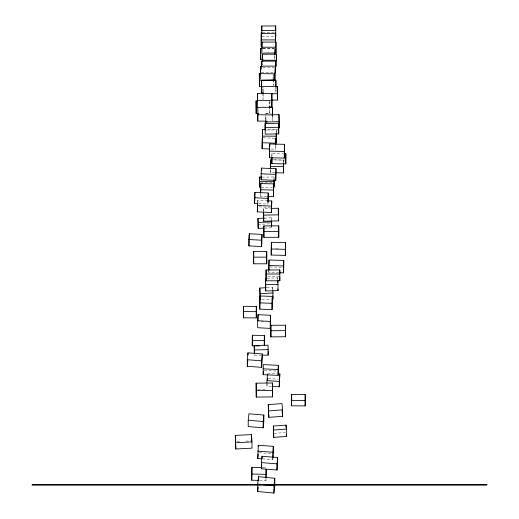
<?xml version="1.0" encoding="UTF-8"?>
<svg xmlns="http://www.w3.org/2000/svg" width="519" height="519" viewBox="0 0 519 519"><rect width="100%" height="100%" fill="white"/><g stroke="black" fill="none" stroke-linecap="round" stroke-linejoin="round"><path stroke-width="0.39" stroke-dasharray="2.6 1.95" d="M276.257 133.305L276.283 129.698L266.636 129.64M272.501 118.287L272.462 120.525L272.449 118.092M260.486 79.251L260.525 77.059M275.012 172.775L270.393 172.691L270.457 169.778M271.852 157.251L271.943 153.462L283.53 153.676M283.562 163.011L283.627 160.105L272.845 159.91M267.058 196.558L260.603 196.403L260.7 193.308M259.636 480.399L265.955 480.555L266 479.082M278.93 272.728L268.829 272.443L268.887 270.866M270.892 149.037L275.686 149.219L275.92 144.288M257.508 201.82L257.586 200.366L267.026 200.782M271.534 386.298L266.935 385.993L267.123 383.749M262.504 458.854L272.786 459.626L272.929 458.154M274.162 433.378L285.255 432.561M266.98 287.643L272.566 287.312L272.741 289.738M261.816 299.71L271.385 299.145M236.956 441.591L240.998 441.384M245.85 441.137L250.703 440.891M264.301 218.162L271.437 217.857L271.651 221.898M257.956 224.338L270.639 223.799M264.515 228.107L271.651 227.802M266.422 121.212L267.986 121.167M267.006 278.197L277.756 277.879L277.814 279.494M254.362 355.444L261.271 355.281M263.542 211.59L263.542 208.547L270.535 208.411M266.721 130.048L277.834 129.86M265.754 113.531L269.744 113.486L269.744 107.264M261.998 177.115L274.038 176.966L274.084 179.859M260.389 182.948L273.234 182.785M261.258 187.288L272.501 187.145M257.781 389.6L265.06 389.516M263.023 48.63L274.733 48.533M262.549 32.243L274.142 32.204M261.797 36.778L274.162 36.739M267.674 276.763L278.988 276.737M262.718 48.299L275.18 48.299M262.919 67.34L274.616 67.334M261.368 72.303L273.844 72.29M265.611 113.719L271.028 113.791M266.266 121.193L267.81 121.212M273.487 159.865L285.074 160.073M276.14 248.426L277.71 248.465M263.003 467.658L266.163 467.742M269.802 266.954L283.004 267.33M263.12 137.801L275.115 138.249M258.527 203.669L267.94 204.09M259.163 206.854L270.172 207.347M264.203 370.482L276.796 371.072M261.206 321.767L264.359 321.936M267.557 373.129L276.763 373.745M268.323 378.559L278.294 379.227M259.098 452.678L271.761 453.625M265.637 115.03L265.696 116.587M263.542 208.547L263.613 211.473M273.182 74.762L273.215 76.28M273.156 79.413L273.273 85.466L273.286 80.834M269.653 101.471L269.705 105.091M269.64 106.966L269.744 113.486M275.92 89.605L275.959 92.817L275.959 89.683M262.951 86.621L262.971 88.224M262.951 92.985L263.029 99.395L263.042 94.627M274.733 54.891L274.785 59.328L274.785 55.358M262.38 62.65L262.38 64.907L262.38 62.552M261.939 50.505L261.939 51.978M283.627 160.105L283.627 162.46M277.756 277.879L277.756 279.449M276.283 129.698L276.283 132.845M275.686 144.71L275.686 149.219M274.038 176.966L274.038 179.146M273.156 74.788L273.156 76.332M272.786 458.147L272.786 459.626M272.566 287.312L272.566 290.355M271.943 153.462L271.943 156.647M271.437 217.857L271.437 220.075M270.393 170.336L270.393 172.691M269.64 101.523L269.64 105.409M268.829 270.905L268.829 272.443M266.935 383.684L266.935 385.993M265.955 478.233L265.955 480.555M261.939 50.337L261.939 51.894M260.603 193.451L260.603 196.403M260.473 77.597L260.473 79.186M257.586 200.366L257.586 201.969"/><path stroke-width="0.78" d="M261.245 33.618L261.226 46.197L261.245 33.618L275.394 33.644L275.388 42.299M262.601 138.067L262.614 129.614L265.832 129.633M276.283 133.63L276.231 142.478L276.257 133.305M291.607 405.806L291.652 394.511L305.217 394.602L305.217 400.058L305.172 405.897L291.607 405.806L291.607 400.35L305.172 400.441L305.172 405.897M305.172 400.441L305.217 394.602M243.456 311.575L243.508 306.314L256.341 306.411L256.289 317.9L243.456 317.797L243.456 311.575L256.289 311.679L256.289 317.9M243.456 317.797L243.508 306.314M256.289 311.679L256.341 306.411M259.481 345.914L252.273 345.823L252.357 335.28L264.372 335.43L264.301 345.239L264.372 335.43M252.273 345.823L252.357 335.28M266.266 121.193L257.755 121.076L257.865 108.01M257.755 121.076L257.878 113.622M272.449 117.3L272.572 107.459L269.478 107.42M272.546 115.302L272.572 107.459M260.473 76.806L260.596 66.309L262.192 66.328M260.57 74.133L260.596 66.309M273.273 80.153L274.869 80.173L274.953 68.696M274.869 80.173L274.992 72.855M270.393 168.766L270.535 159.871L272.079 159.897M270.47 169.051L270.535 159.871M284.302 153.689L285.846 153.715L285.761 163.881L271.852 163.621L271.943 157.445M275.777 172.788L283.478 172.924L283.543 163.745M283.478 172.924L283.627 164.03M285.761 163.881L285.846 153.715M269.497 151.107L269.711 143.971L284.509 144.321L284.295 158.1L269.497 157.75L269.497 151.107L284.295 151.464L284.295 158.1M269.497 157.75L269.614 153.78M284.295 151.464L284.509 144.321M258.053 480.36L251.734 480.205L251.936 467.385L262.212 467.638M251.734 480.205L251.936 467.385M260.603 192.711L260.791 183.57L273.695 183.888L273.507 196.714L267.862 196.578M260.72 192.536L260.791 183.57M271.229 249.003L271.431 242.282L285.56 242.626L285.353 255.374L271.229 255.037L271.229 249.003L285.353 249.341L285.353 255.374M271.229 255.037L271.431 242.282M273.507 196.714L273.695 183.888M265.955 477.461L266.117 469.208M266.046 477.61L266.163 469.286M285.353 249.341L285.56 242.626M268.829 270.139L269.024 260.019L283.783 260.441L283.588 272.864L279.702 272.747M268.913 270.081L269.024 260.019M283.588 272.864L283.783 260.441M259.766 302.882L260.058 295.979L272.339 296.394L272.047 309.59L259.766 309.175L259.766 302.882L272.047 303.291L272.047 309.59M259.766 309.175L260.058 295.979M272.047 303.291L272.339 296.394M262.089 148.713L262.322 137.769L262.089 148.713L269.29 148.979M275.686 144.71L275.92 138.275L275.92 144.288M261.128 173.813L261.414 168.104L276.056 168.694L275.764 180.333L261.128 179.743L261.128 173.813L275.764 174.403L275.764 180.333M261.128 179.743L261.31 176.175M275.764 174.403L276.056 168.694M257.742 203.636L254.608 203.493L254.907 192.4L268.245 192.997L268.07 201.794M254.608 203.493L254.907 192.4M267.817 200.821L271.748 200.996L271.463 212.518L257.307 211.888L257.469 202.553M257.307 211.888L257.586 203.578M267.94 203.377L268.245 192.997M271.463 212.518L271.748 200.996M263.165 368.84L263.412 364.623L278.366 365.331L278.119 375.36L263.165 374.66L263.165 368.84L278.119 369.547L278.119 375.36M263.165 374.66L263.373 371.143M278.119 369.547L278.366 365.331M257.658 320.781L258.053 314.65L270.671 315.305L270.269 328.384L257.658 327.736L257.658 320.781L270.269 321.43L270.269 328.384M270.269 321.43L270.671 315.305M248.925 239.531L249.308 233.758L262.037 234.432L261.654 246.57L248.925 245.896L248.925 239.531L261.654 240.206L261.654 246.57M248.925 245.896L249.308 233.758M261.654 240.206L262.037 234.432M266.935 382.918L267.434 374.627M267.434 380.005L267.557 378.507M272.3 386.35L279.209 386.811L279.832 373.946L278.294 373.849M279.209 386.811L279.832 373.946M247.31 359.738L247.965 352.855L262.355 353.952L261.699 367.368L247.31 366.271L247.31 359.738L261.699 360.835L261.699 367.368M247.31 366.271L247.816 360.919M261.699 360.835L262.355 353.952M261.712 458.796L257.755 458.498L258.306 445.224L273.338 446.353L272.994 457.421M257.755 458.498L258.17 454.086M272.786 457.408L273.338 446.353M261.414 462.591L262.063 456.259L277.652 457.531L277.003 470.045L261.414 468.767L261.414 462.591L277.003 463.869L277.003 470.045M261.414 468.767L261.816 464.81M277.003 463.869L277.652 457.531M248.225 420.208L248.919 413.779L263.847 415.07L263.847 421.415L263.159 427.844L248.225 426.553L248.225 420.208L263.159 421.499L263.159 427.844M263.159 421.499L263.847 415.07M257.696 484.175L258.579 476.714L274.798 478.259L274.798 485.589L273.909 493.05L257.696 491.512L257.696 484.175L273.909 485.719L273.909 493.05M257.696 491.512L258.222 487.036M273.909 485.719L274.798 478.259M268.245 404.625L281.999 403.581L282.596 409.867L282.596 416.296L268.842 417.341L268.245 404.625L268.842 417.341M268.842 410.912L282.596 409.867M273.37 426.054L286.047 425.126L286.41 429.077L286.41 436.453L273.734 437.387L273.37 426.054L273.734 437.387M273.734 430.011L286.41 429.077M259.805 288.058L260.22 299.8L259.805 288.058L266.189 287.688M260.22 293.715L272.981 292.969L272.799 290.549M235.341 435.422L251.514 434.591L251.975 441.916L251.975 448.169L235.808 448.993L235.341 435.422L235.808 448.993M235.808 442.739L251.975 441.916M263.723 228.139L258.17 228.373L257.956 218.428L264.301 218.162M258.17 228.373L258.17 222.469L271.651 221.898L271.651 226.329M271.911 114.842L278.969 114.628L279.235 127.843L278.969 114.628M265.897 123.587L265.897 122.03L279.235 121.634M277.996 284.334L277.996 290.608L265.715 290.971L265.715 284.697L277.996 284.334L277.847 280.299M254.323 353.964L254.232 345.531L268.051 345.206L268.18 355.119L262.043 355.262M254.362 353.874L254.362 349.962L268.18 349.637M271.314 208.391L278.307 208.255L278.469 220.919L263.704 221.211L263.542 212.349M263.704 221.211L263.704 215.126L278.469 214.834M265.138 123.496L278.625 123.269L278.709 133.889L265.222 134.116L265.138 123.496L265.138 130.074M265.222 127.538L278.709 127.311M261.758 86.401L259.448 86.439L259.318 73.464L260.856 73.439M259.448 86.439L259.448 80.276L273.286 80.062L273.228 77.033M258.572 113.622L256.178 113.648L256.075 100.907L257.671 100.887M256.178 113.648L256.178 107.427L269.744 107.264L269.718 105.818M259.591 182.96L259.656 187.307L259.591 177.141L261.193 177.122M274.084 179.859L274.103 181.313L259.656 181.488L259.591 177.141M256.159 383.178L272.345 382.99L272.456 390.463L272.456 396.905L256.263 397.087L256.159 383.178L256.263 397.087M256.263 390.645L272.456 390.463M261.401 86.53L261.401 80.263L275.881 80.127L275.959 88.905M271.885 100.102L277.516 100.044L277.418 86.472L261.479 86.692L261.479 92.953L263.088 92.94M271.885 93.738L277.516 93.68M263.068 59.432L260.726 59.451L260.681 48.65L262.244 48.637M274.746 49.273L274.785 52.97L260.726 53.094L260.681 48.65M257.443 99.972L257.443 93.472L271.852 93.381L271.911 106.959L269.51 106.979M257.502 107.057L257.502 100.556L271.911 100.465M270.873 325.29L285.528 325.192L285.58 330.622L270.918 330.72L270.873 325.29L270.918 336.863L285.58 336.76L285.528 325.192M263.905 237.345L263.866 225.927L278.729 225.843L278.774 231.442L263.905 231.526L263.905 237.345L278.774 237.261L278.729 225.843M261.777 25.995L275.686 25.95L275.706 30.478L261.797 30.53L261.777 25.995L261.797 33.651M266.072 280.824L266.059 269.984L279.799 269.945L279.812 274L266.072 274.038L266.072 280.824L279.812 280.792L279.799 269.945M261.939 42.084L275.959 42.078L275.965 47.223L261.939 47.229L261.939 42.084L261.939 50.337M274.402 53.438L275.965 53.438L275.959 42.078M262.38 60.399L262.38 54.229L276.361 54.223L276.368 66.393M262.38 61.78L262.38 60.243L276.368 60.23M261.362 61.171L275.394 61.158L275.401 66.114L261.368 66.127L261.362 61.171L261.368 69.215M253.661 251.378L266.721 251.371L266.727 257.145L253.668 257.158L253.661 251.378L253.668 263.808L266.727 263.801L266.721 251.371M261.226 39.898L275.375 39.931M276.231 136.192L262.562 136.108L262.562 140.039M260.473 73.62L274.869 73.815M257.755 114.725L272.449 114.92M252.273 340.451L264.288 340.607M284.211 157.478L285.761 157.504M270.393 166.411L283.478 166.651M260.603 189.759L273.507 190.077M251.734 474.016L265.955 474.366M268.829 265.527L283.588 265.949M262.089 142.706L275.686 143.205M254.608 197.758L267.94 198.355M257.307 205.466L271.463 206.101M266.935 380.615L279.209 381.433M257.755 451.102L272.786 452.237M282.07 410.795L282.596 416.296M286.267 434.877L286.41 436.453M272.741 295.824L272.981 299.054L272.981 292.969M271.56 226.187L271.437 220.809M257.956 218.428L258.17 222.469M277.931 288.992L277.996 290.608M265.722 117.365L265.897 122.03M265.637 121.238L265.722 123.574M265.715 284.697L265.475 278.242L265.715 290.971M268.07 351.428L268.18 355.119M254.232 345.531L254.362 349.962M278.437 219.459L278.469 220.919M263.633 212.2L263.704 215.126M278.709 133.889L278.625 123.269M259.318 73.464L259.448 80.276M256.075 100.907L256.178 107.427M272.456 396.905L272.345 382.99M277.516 100.044L277.418 86.472M262.977 89.021L263.042 93.829M261.401 80.263L261.479 92.953M260.681 55.008L260.726 59.451M285.528 331.33L285.58 336.76M270.873 331.433L270.918 336.863M278.729 231.662L278.774 237.261M271.911 106.959L271.852 93.381M263.866 225.927L263.905 231.526M257.443 93.472L257.502 100.556M275.686 32.204L275.706 36.732L275.686 25.95M261.777 32.249L261.784 33.761M279.799 276.731L279.812 280.792M266.059 269.984L266.072 274.038M275.959 48.293L275.965 53.438M275.394 67.334L275.401 72.29L275.394 61.158M266.721 258.021L266.727 263.801M262.38 54.229L262.38 60.243M253.661 258.027L253.668 263.808M291.652 394.511L291.652 399.967M286.047 425.126L286.047 427.338M278.307 208.255L278.307 214.341M277.756 280.234L277.756 282.583M276.361 54.223L276.361 59.614M275.881 80.127L275.881 86.394M275.394 33.644L275.375 42.292M274.785 52.97L274.785 54.56M274.103 181.313L274.103 187.125L274.038 179.872M271.852 157.251L271.852 163.621M269.711 143.971L269.711 146.922M262.614 129.614L262.614 135.9M262.063 456.259L262.063 458.575M261.414 168.104L261.414 170.329M258.579 476.714L258.579 480.386M258.306 445.224L258.306 446.703M258.053 314.65L258.053 320.833M251.514 434.591L251.514 440.845M247.965 352.855L247.965 355.035M486.919 484.675L32.081 484.675L32.081 485.09L486.919 485.09L486.919 484.675"/></g></svg>
